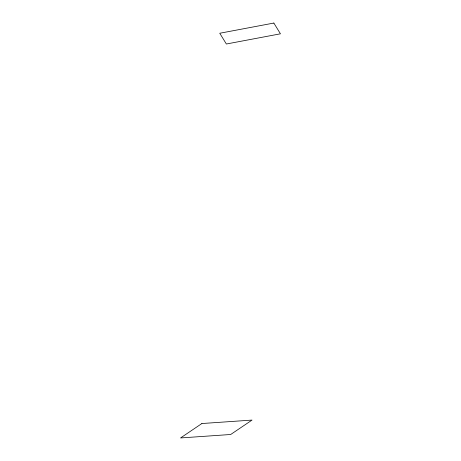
<?xml version="1.0" encoding="UTF-8"?>
<svg xmlns="http://www.w3.org/2000/svg" width="461" height="461" viewBox="0 0 461 461"><rect width="100%" height="100%" fill="white"/><g stroke="black" fill="none" stroke-linecap="round" stroke-linejoin="round"><path stroke-width="0.69" d="M201.883 423.532L180.551 437.95L230.69 434.493L252.023 420.08L201.883 423.532M273.851 23.05L219.759 33.25L226.363 44.008L280.449 33.809L273.851 23.05"/></g></svg>
